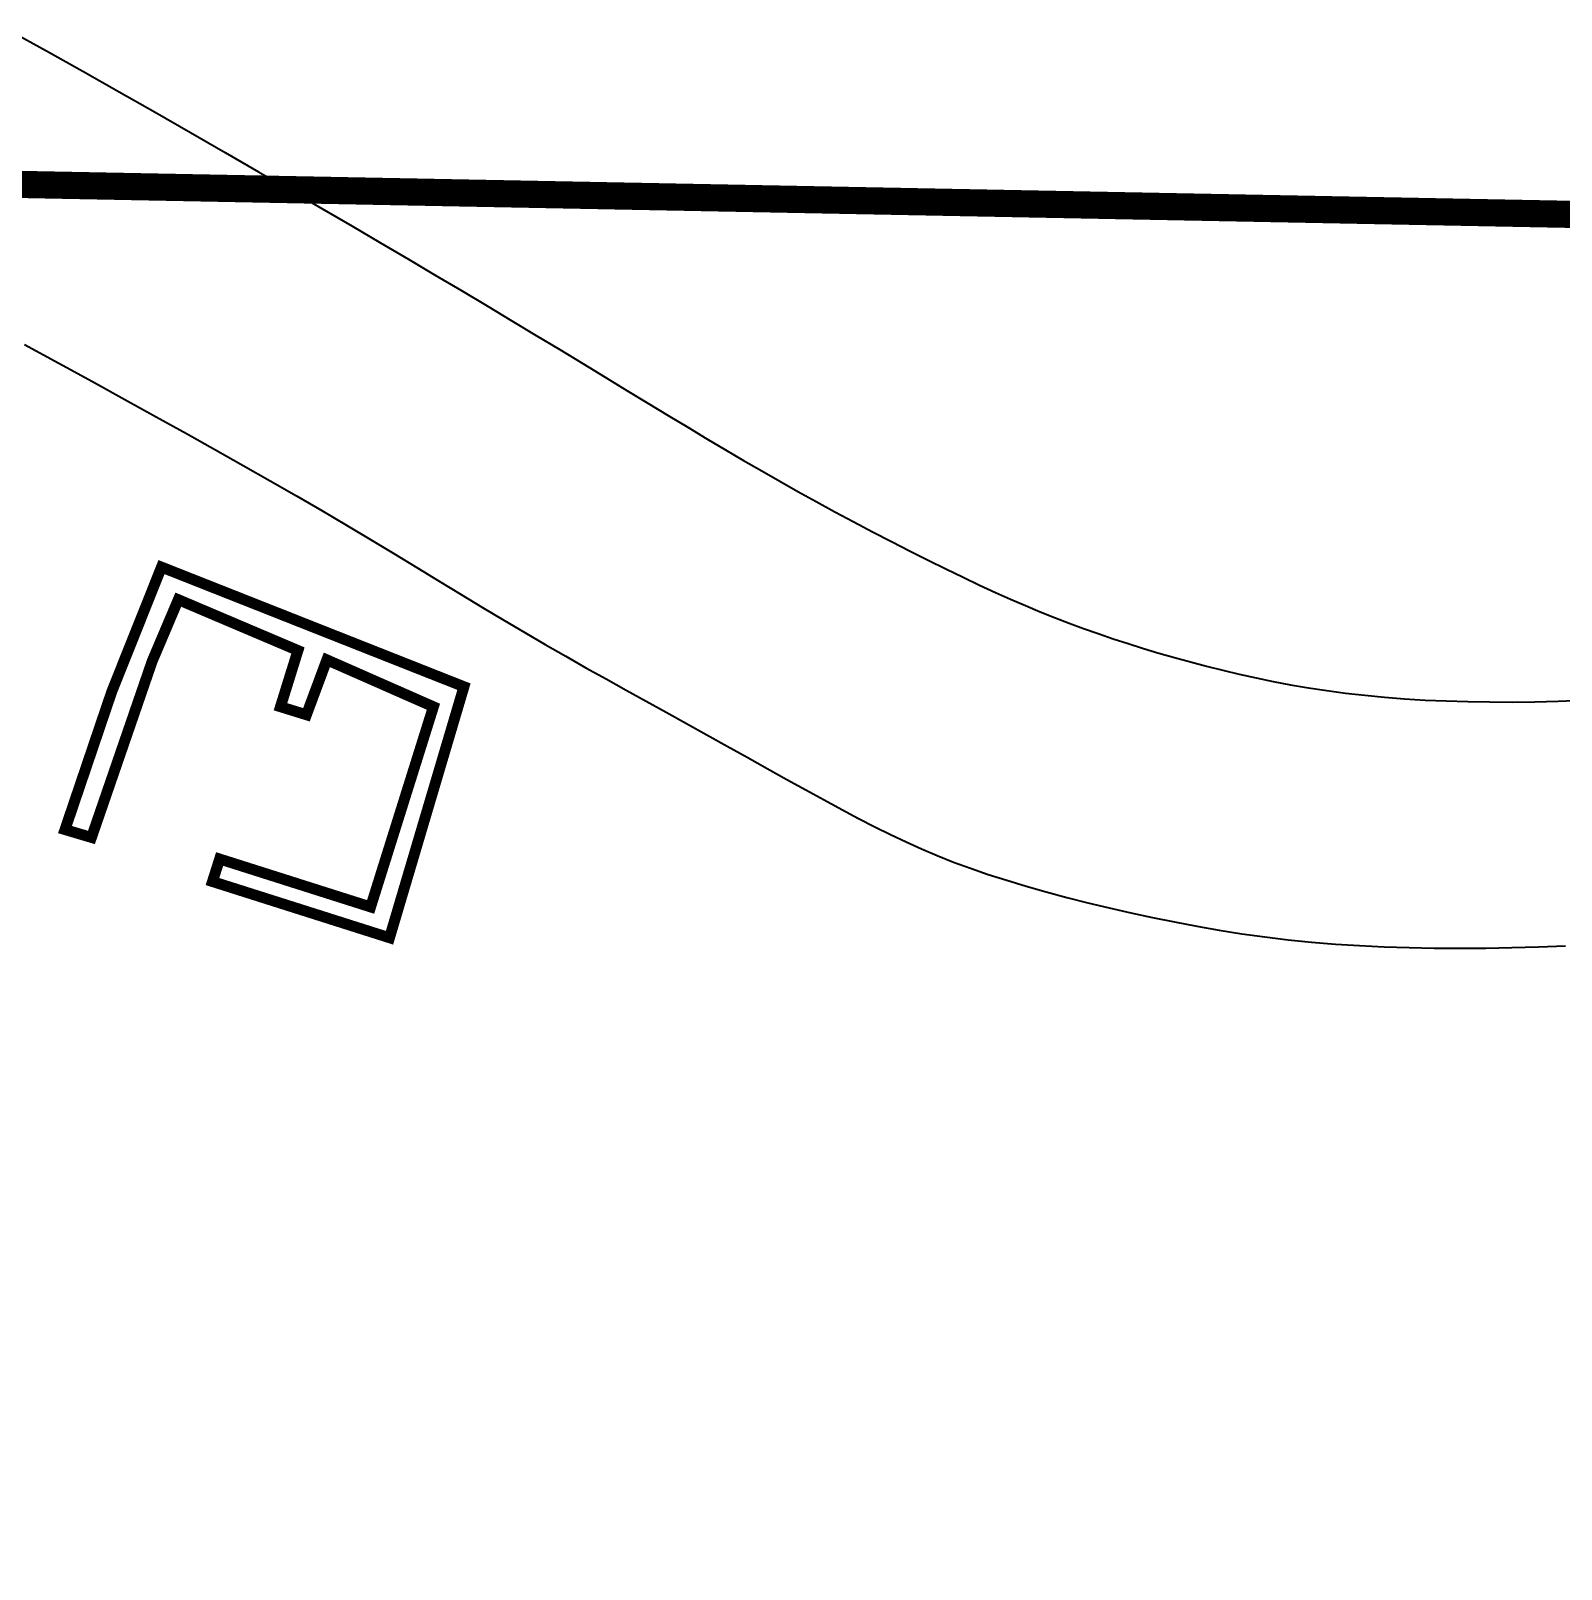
# Model space of a CAD drawing. Header units: metres. Extents: x 561401 to 594056, y 8460144 to 8508504.
# Drawn here: x 579091.11 to 579119.27, y 8494249.82 to 8494278.12 of the extents above; entities that cross this region are included whole.
import ezdxf

# ---------------------------------------------------------------- set-up
doc = ezdxf.new("R2010")
doc.units = ezdxf.units.M
for name, color, linetype in [('1.1. DERECHO DE VIA', 230, 'Continuous'), ('1.1. VIA EXISTENTE', 252, 'Continuous'), ('1.7 MURO DE ADOBE', 8, 'Continuous')]:
    doc.layers.add(name, color=color, linetype=linetype)

msp = doc.modelspace()

# ---------------------------------------------------------------- linework, layer by layer
at = {"layer": '1.1. DERECHO DE VIA', "color": 230, "linetype": 'Continuous', "lineweight": 40, "ltscale": 0.2, "const_width": 0.5}
msp.add_lwpolyline([(579233.446, 8494257.591), (579214.651, 8494265.964), (579195.676, 8494270.519), (579176.115, 8494273.544), (579156.121, 8494274.037), (579136.125, 8494274.423), (579116.129, 8494274.808), (579096.133, 8494275.194), (579076.136, 8494275.58), (579056.14, 8494275.966), (579036.142, 8494276.253), (579016.364, 8494274.103), (578997.665, 8494267.453), (578979.846, 8494258.38), (578962.417, 8494248.578), (578945.841, 8494237.428), (578929.53, 8494225.855), (578914.235, 8494213.031), (578897.611, 8494202.166), (578881.032, 8494191.061), (578864.133, 8494182.557)], dxfattribs=at)
at = {"layer": '1.1. VIA EXISTENTE', "color": 253, "linetype": 'Continuous', "lineweight": 40, "ltscale": 0.2, "true_color": 0x84a4a6, "elevation": -6025}
for points in [[(579090.732, 8494278.121), (579091.397, 8494277.753), (579092.066, 8494277.379), (579092.734, 8494277.001), (579093.396, 8494276.624), (579094.047, 8494276.25), (579094.684, 8494275.883), (579095.301, 8494275.526), (579095.894, 8494275.182), (579096.465, 8494274.851), (579097.015, 8494274.531), (579097.545, 8494274.221), (579098.058, 8494273.92), (579098.554, 8494273.628), (579099.036, 8494273.342), (579099.506, 8494273.062), (579099.964, 8494272.788), (579100.41, 8494272.518), (579100.845, 8494272.255), (579101.268, 8494271.998), (579101.679, 8494271.748), (579102.078, 8494271.505), (579102.464, 8494271.27), (579102.838, 8494271.044), (579103.199, 8494270.827), (579103.549, 8494270.617), (579103.892, 8494270.414), (579104.228, 8494270.217), (579104.561, 8494270.024), (579104.894, 8494269.834), (579105.227, 8494269.647), (579105.565, 8494269.46), (579105.907, 8494269.273), (579106.253, 8494269.088), (579106.601, 8494268.905), (579106.947, 8494268.725), (579107.289, 8494268.55), (579107.624, 8494268.381), (579107.951, 8494268.22), (579108.267, 8494268.067), (579108.569, 8494267.924), (579108.86, 8494267.79), (579109.141, 8494267.665), (579109.415, 8494267.546), (579109.684, 8494267.434), (579109.95, 8494267.327), (579110.215, 8494267.225), (579110.482, 8494267.127), (579110.752, 8494267.031), (579111.025, 8494266.938), (579111.303, 8494266.847), (579111.584, 8494266.76), (579111.868, 8494266.674), (579112.157, 8494266.592), (579112.449, 8494266.512), (579112.745, 8494266.434), (579113.044, 8494266.359), (579113.348, 8494266.286), (579113.657, 8494266.217), (579113.972, 8494266.152), (579114.293, 8494266.091), (579114.621, 8494266.034), (579114.957, 8494265.982), (579115.302, 8494265.936), (579115.656, 8494265.896), (579116.018, 8494265.861), (579116.39, 8494265.832), (579116.77, 8494265.809), (579117.158, 8494265.792), (579117.554, 8494265.78), (579117.958, 8494265.774), (579118.37, 8494265.773), (579118.789, 8494265.779), (579119.218, 8494265.79), (579119.661, 8494265.809)], [(579090.996, 8494272.351), (579091.628, 8494272.007), (579092.245, 8494271.669), (579092.843, 8494271.34), (579093.419, 8494271.022), (579093.972, 8494270.713), (579094.506, 8494270.415), (579095.02, 8494270.124), (579095.517, 8494269.842), (579095.998, 8494269.565), (579096.464, 8494269.294), (579096.918, 8494269.027), (579097.359, 8494268.763), (579097.79, 8494268.503), (579098.212, 8494268.247), (579098.624, 8494267.996), (579099.028, 8494267.751), (579099.425, 8494267.511), (579099.815, 8494267.277), (579100.199, 8494267.049), (579100.578, 8494266.829), (579100.954, 8494266.614), (579101.326, 8494266.404), (579101.696, 8494266.197), (579102.065, 8494265.993), (579102.434, 8494265.789), (579102.804, 8494265.585), (579103.175, 8494265.38), (579103.548, 8494265.172), (579103.922, 8494264.963), (579104.293, 8494264.756), (579104.66, 8494264.551), (579105.02, 8494264.35), (579105.371, 8494264.157), (579105.71, 8494263.971), (579106.035, 8494263.795), (579106.344, 8494263.631), (579106.641, 8494263.478), (579106.93, 8494263.334), (579107.216, 8494263.199), (579107.501, 8494263.07), (579107.791, 8494262.947), (579108.09, 8494262.829), (579108.401, 8494262.715), (579108.729, 8494262.602), (579109.072, 8494262.493), (579109.428, 8494262.385), (579109.796, 8494262.281), (579110.174, 8494262.179), (579110.561, 8494262.081), (579110.954, 8494261.987), (579111.351, 8494261.896), (579111.752, 8494261.809), (579112.157, 8494261.726), (579112.565, 8494261.649), (579112.978, 8494261.577), (579113.395, 8494261.511), (579113.817, 8494261.452), (579114.245, 8494261.4), (579114.678, 8494261.355), (579115.118, 8494261.319), (579115.563, 8494261.291), (579116.015, 8494261.269), (579116.473, 8494261.255), (579116.937, 8494261.246), (579117.407, 8494261.244), (579117.883, 8494261.247), (579118.365, 8494261.255), (579118.853, 8494261.268), (579119.351, 8494261.286)]]:
    msp.add_lwpolyline(points, dxfattribs=at)
at = {"layer": '1.7 MURO DE ADOBE', "color": 64, "linetype": 'Continuous', "lineweight": -3, "const_width": 0.2}
msp.add_lwpolyline([(579093.515, 8494268.255), (579092.599, 8494265.961), (579091.739, 8494263.426), (579092.226, 8494263.281), (579093.343, 8494266.522), (579093.824, 8494267.656), (579096.026, 8494266.721), (579095.704, 8494265.686), (579096.182, 8494265.538), (579096.558, 8494266.549), (579098.519, 8494265.686), (579098.519, 8494265.686), (579097.363, 8494262.003), (579094.585, 8494262.885), (579094.453, 8494262.47), (579097.711, 8494261.436), (579099.081, 8494266.055), (579093.515, 8494268.255)], dxfattribs=at)

doc.saveas('drawing.dxf')
